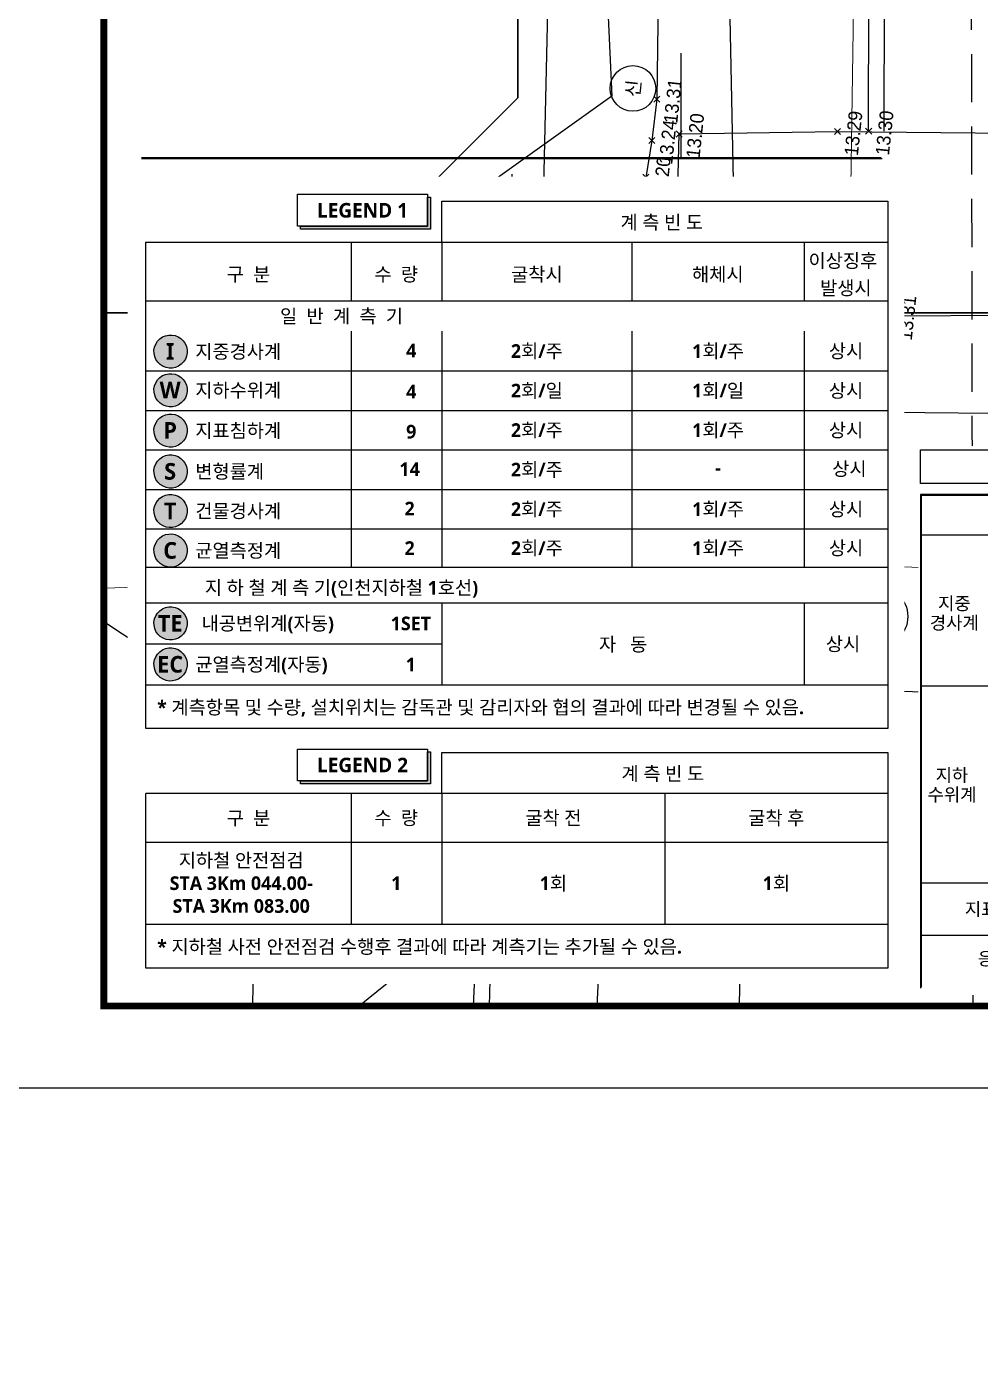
# Model space of a CAD drawing. Header units: millimetres. Extents: x 1073475 to 2890243, y -1340830 to -367733.
# Drawn here: x 2465231 to 2496583, y -465920 to -421924 of the extents above; entities that cross this region are included whole.
import ezdxf
from ezdxf.enums import TextEntityAlignment as Align
from ezdxf.xclip import XClip

# ---------------------------------------------------------------- set-up
doc = ezdxf.new("R2010")
doc.units = ezdxf.units.MM
doc.header["$LTSCALE"] = 50
doc.header["$XCLIPFRAME"] = 2
doc.header["$PDMODE"] = 3
doc.header["$PDSIZE"] = 100
doc.linetypes.add('HIDDEN', pattern=[9.524999999999999, 6.35, -3.175])
doc.linetypes.add('HIDDEN2', pattern=[4.762499999999999, 3.175, -1.5875])
for name, color, linetype in [('0-재료표-1', 3, 'Continuous'), ('1-우수관로', 140, '우수'), ('11', 11, 'Continuous'), ('C-BOX', 1, 'Continuous'), ('C-제원표T', 7, 'Continuous'), ('CIP', 1, 'Continuous'), ('TEX', 3, 'Continuous'), ('TEXT', 3, 'Continuous'), ('가로등', 1, 'Continuous'), ('건축', 233, 'HIDDEN'), ('계측기', 7, 'Continuous'), ('도로', 1, 'Continuous'), ('맨홀', 1, 'Continuous'), ('상수도맨홀', 1, 'Continuous'), ('신호등', 1, 'Continuous'), ('연속지적도', 32, 'Continuous'), ('제수변', 1, 'Continuous'), ('중앙선', 2, 'Continuous'), ('지하지장물_상수관로', 5, 'HIDDEN2'), ('지하지장물_열수송관로', 6, 'HIDDEN2'), ('지하지장물_전기관로', 1, 'HIDDEN2'), ('지하지장물_통신관로', 7, 'HIDDEN2'), ('측량점_높이', 8, 'Continuous'), ('측량점_심볼', 7, 'Continuous'), ('현황', 9, 'Continuous'), ('횡단보도', 40, 'Continuous')]:
    doc.layers.add(name, color=color, linetype=linetype)
doc.styles.add('LT', font='')
doc.styles.add('RXHG', font='arial.ttf')
doc.styles.get("Standard").update_dxf_attribs({"font": ''})
doc.styles.add('굴림체', font='')
doc.styles.add('맑은고딕', font='malgunbd.ttf')
doc.styles.get('LT').set_extended_font_data('GulimChe')
doc.styles.get('Standard').set_extended_font_data('Dotum')
doc.styles.get('굴림체').set_extended_font_data('Dotum')
doc.linetypes.add('KT_LINE', pattern='A,12.7,-5.08,["KT",Standard,S=2.54,R=0,X=-2.54,Y=-1.27],-6.35', length=24.13)
doc.linetypes.add('POWER_LINE', pattern='A,12.7,-5.08,["POWER",Standard,S=2.54,R=0,X=-2.54,Y=-1.27],-6.35', length=24.13)
doc.linetypes.add('WATER_LINE', pattern='A,12.7,-5.08,["WATER",Standard,S=2.54,R=0,X=-2.54,Y=-1.27],-6.35', length=24.13)
doc.linetypes.add('우수', pattern='A,0.5,-0.05,["우수",LT,S=0.1,R=0,X=0,Y=-0.05],-0.4', length=0.95)

# ---------------------------------------------------------------- blocks, each defined once
blk = doc.blocks.new('A$405090834614')
at = {"layer": '1-우수관로', "color": 251, "linetype": '우수', "lineweight": 0, "ltscale": 80}
for points in [[(185501.922150135, 13027.55633720756), (184883.7228007317, 22595.97612664104), (180273.2228007317, 88944.97612664104), (172057.2228007317, 168905.976126641), (121637.577662468, 164312.2568766773), (118262.4063310623, 188983.7345872819)], [(121637.577662468, 164312.2568766773), (127425.2228012085, 92668.97612652183), (132943.8228011131, 11829.37612661719)]]:
    blk.add_lwpolyline(points, dxfattribs=at)
at = {"layer": '가로등', "color": 251, "linetype": 'Continuous'}
for p, q in [((125446.3640916348, 178617.1825983389), (125446.3640916348, 179045.7673126245)), ((125017.8059487777, 178188.6244554818), (124589.2212344919, 178188.6244554818)), ((125874.9222344918, 178188.6244554818), (126303.5069487776, 178188.6244554818)), ((125446.3640916348, 177760.0663126245), (125446.3640916348, 177331.4815983389))]:
    blk.add_line(p, q, dxfattribs=at)
blk.add_ellipse((125446.3640916348, 178188.6244554818), major_axis=(303.036368947019, 303.0363689470188), ratio=0.9999999999998475, start_param=5.497787143782062, end_param=11.78097245096165, dxfattribs=at)
at = {"layer": '도로', "color": 251}
for p, q in [((123426.6228005886, 182615.0761266351), (123164.6228005886, 184782.5761266053)), ((123513.9228007793, 182018.5761266649), (123426.6228005886, 182615.0761266351)), ((123761.4228007793, 180956.6761265695), (123513.9228007793, 182018.5761266649)), ((124037.9228007793, 180098.3761266172), (123761.4228007793, 180956.6761265695)), ((124238.3228006363, 179477.1761265397), (124037.9228007793, 180098.3761266172)), ((124703.022800684, 178428.4761266112), (124238.3228006363, 179477.1761265397)), ((125628.8228006363, 176948.0761266351), (124703.022800684, 178428.4761266112)), ((126693.6228005886, 175814.5761266351), (125628.8228006363, 176948.0761266351)), ((127688.8228006363, 174773.6761265993), (126693.6228005886, 175814.5761266351)), ((128776.7228007317, 174102.7761265934), (127688.8228006363, 174773.6761265993)), ((129818.3228006363, 173431.9761266112), (128776.7228007317, 174102.7761265934)), ((130704.4228007793, 173015.6761265695), (129818.3228006363, 173431.9761266112)), ((131769.122800827, 172599.376126647), (130704.4228007793, 173015.6761265695)), ((132695.022800684, 172298.6761266291), (131769.122800827, 172599.376126647)), ((141351.7228007317, 172576.1761265993), (136236.4228005409, 172090.476126641)), ((133644.022800684, 172182.9761265516), (132695.022800684, 172298.6761266291)), ((134870.7228007317, 172113.5761266351), (133644.022800684, 172182.9761265516)), ((136236.4228005409, 172090.476126641), (134870.7228007317, 172113.5761266351))]:
    blk.add_line(p, q, dxfattribs=at)
at = {"layer": '맨홀', "color": 251}
for centre, radius in [((124963.1113736629, 185877.8846241534), 1035.714285714286), ((124963.1113736629, 185877.8846241534), 749.9999999999999), ((127419.9995934963, 177751.0463856161), 1035.714285714286), ((127419.9995934963, 177751.0463856161), 749.9999999999999), ((128479.82168293, 175761.7148225009), 1035.714285714286), ((128479.82168293, 175761.7148225009), 749.9999999999999)]:
    blk.add_circle(centre, radius, dxfattribs=at)
at = {"layer": '상수도맨홀', "color": 251}
for centre, radius in [((109295.4228007793, 173674.8761265576), 1035.714285714286), ((109295.4228007793, 173674.8761265576), 749.9999999999999), ((127546.522800684, 173007.3761265874), 1035.714285714286), ((127546.522800684, 173007.3761265874), 749.9999999999999), ((126169.022800684, 172218.1761265993), 1035.714285714286), ((126169.022800684, 172218.1761265993), 749.9999999999999), ((113939.522800684, 170947.8761266172), 1035.714285714286), ((113939.522800684, 170947.8761266172), 749.9999999999999), ((117409.522800684, 166860.3761265874), 1035.714285714286), ((117409.522800684, 166860.3761265874), 749.9999999999999), ((117917.122800827, 163736.5761266351), 1035.714285714286), ((117917.122800827, 163736.5761266351), 749.9999999999999), ((120081.1228005886, 163122.5761265755), 1035.714285714286), ((120081.1228005886, 163122.5761265755), 749.9999999999999)]:
    blk.add_circle(centre, radius, dxfattribs=at)
at = {"layer": '신호등', "color": 251}
for centre in [(123570.3218882084, 184412.6026108861), (136507.2860598564, 172911.7496729493)]:
    blk.add_circle(centre, 749.9999999999999, dxfattribs=at)
at = {"layer": '연속지적도', "color": 251}
for p, q in [((128018.3081533909, 182924.5492267609), (125569.2481648922, 206008.964327395)), ((125569.2481648922, 206008.964327395), (128018.3081533909, 182924.5492267609)), ((135798.618516922, 176644.4104031026), (128018.3081533909, 182924.5492267609)), ((128018.3081533909, 182924.5492267609), (131988.0753879547, 145494.0067768395)), ((131988.0753879547, 145494.0067768395), (128018.3081533909, 182924.5492267609)), ((128018.3081533909, 182924.5492267609), (135798.618516922, 176644.4104031026)), ((192588.4086084366, 182663.2981148958), (135798.618516922, 176644.4104031026)), ((135798.618516922, 176644.4104031026), (192588.4086084366, 182663.2981148958))]:
    blk.add_line(p, q, dxfattribs=at)
at = {"layer": '제수변', "color": 251}
for major_axis, ratio, start_param, end_param in [((366.1802974001909, 366.1802974001908), 0.999999999999901, 5.497787143782088, 11.78097245096167), ((-265.1650429449579, 265.165042944958), 0.9999999999999808, 3.926990816987251, 10.21017612416684)]:
    blk.add_ellipse((127075.942214489, 169852.328235507), major_axis=major_axis, ratio=ratio, start_param=start_param, end_param=end_param, dxfattribs=at)
at = {"layer": '중앙선', "color": 251}
for p, q in [((135924.8228006363, 165055.8761266172), (158397.2228007317, 167390.8761265874)), ((135977.6581878662, 164547.3802151382), (158451.2954194546, 166882.5087699592))]:
    blk.add_line(p, q, dxfattribs=at)
at = {"layer": '지하지장물_상수관로', "color": 251, "linetype": 'WATER_LINE', "ltscale": 3}
for points in [[(215785.3957481384, 180250.599514097), (195263.4059467316, 177193.060090512), (191821.8308281898, 180377.9969095886), (129648.6335864067, 175223.2067063749), (126749.6109085083, 172048.3184368312), (96359.30710458755, 170350.9702197015), (93160.08776807785, 172444.1209287345), (53007.68509531021, 169793.9683849514)], [(125973.5576691628, 172142.3943170011), (127656.3756632805, 154546.9478265941), (126904.537042141, 150874.7123033702), (134574.1623902321, 53206.46408209205), (135977.8817462921, 16885.17293772101)]]:
    blk.add_lwpolyline(points, dxfattribs=at)
at = {"layer": '지하지장물_열수송관로', "color": 251, "ltscale": 10}
blk.add_lwpolyline([(216211.5809412003, 191287.60509938), (197148.904460907, 188873.9516310096), (197300.7744174004, 186951.2834296823), (195346.0065488815, 186542.3646846414), (195304.076736927, 185410.8811545968), (191113.5135064125, 185213.7840924859), (191822.8228821754, 167672.6766919494), (46753.63686656952, 152053.5845031142)], dxfattribs=at)
at = {"layer": '지하지장물_전기관로', "color": 251, "linetype": 'POWER_LINE', "ltscale": 3}
for points in [[(128114.3637738228, 30390.44334718585), (124995.0176095963, 81247.48401090503), (120316.0003495216, 126000.1138224304), (117897.4424600601, 159426.3443422019), (117322.0554747581, 167477.4397581518), (116075.3830113411, 173707.4550374448), (115883.5880117416, 185784.0987192094), (118472.8274588585, 190768.1102733314)], [(117705.6454739571, 167477.4397581518), (112335.3695940971, 171886.373785466), (98621.98640203476, 185592.4058384597)], [(173382.622344017, 173767.5086781681), (152437.9111032486, 171677.1888707578), (116310.0187501907, 167096.9174650609), (102928.9994359016, 165907.0743126571), (93495.61766052246, 163728.2089616954), (64734.75311183929, 159343.3104457557)]]:
    blk.add_lwpolyline(points, dxfattribs=at)
at = {"layer": '지하지장물_통신관로', "color": 251, "linetype": 'KT_LINE', "ltscale": 3}
for points in [[(179973.1823773384, 22139.59968170524), (178340.0856146812, 57330.27270564437), (174617.1199398041, 92638.0939130485), (167708.7826523781, 153755.6071767509), (166513.9027757645, 164056.8890403211), (162818.6005105972, 177078.0624932945), (146292.2416501045, 175121.4431476295), (136183.1166949272, 173575.4432967603), (130489.6268076897, 179990.1205779016), (129557.9636392593, 186301.3352288902)], [(133284.6128773689, 176575.8557122648), (83111.8942399025, 173595.5539022386), (82168.29385232925, 171745.3782040775), (83433.86240673065, 140813.0675108135), (89416.54980516434, 133223.7267381847), (94186.57863712311, 130394.0624888837), (100201.4353628159, 81314.6055855453), (103897.7845439911, 49012.28859886527), (108848.617228508, 25516.90023967624)]]:
    blk.add_lwpolyline(points, dxfattribs=at)
at = {"layer": '측량점_심볼', "color": 251}
for p in [(123164.6228005886, 184782.5761266053), (121465.9228007793, 183761.8761266172), (123426.6228005886, 182615.0761266351), (109260.522800684, 182535.4761265814), (123513.9228007793, 182018.5761266649), (123761.4228007793, 180956.6761265695), (124037.9228007793, 180098.3761266172), (121933.9228005409, 179604.8761266172), (123467.8228008747, 179682.776126653), (124238.3228006363, 179477.1761265397), (124703.022800684, 178428.4761266112), (125628.8228006363, 176948.0761266351), (124009.4228007793, 176084.8761265874), (126693.6228005886, 175814.5761266351), (110158.4228005409, 174745.276126653), (127688.8228006363, 174773.6761265993), (128776.7228007317, 174102.7761265934), (109295.4228007793, 173674.8761265576), (129818.3228006363, 173431.9761266112), (127546.522800684, 173007.3761265874), (130704.4228007793, 173015.6761265695), (131769.122800827, 172599.376126647), (126169.022800684, 172218.1761265993), (132695.022800684, 172298.6761266291), (133644.022800684, 172182.9761265516), (134870.7228007317, 172113.5761266351), (136236.4228005409, 172090.476126641), (129201.122800827, 171248.776126653), (131947.4228007793, 171551.476126641), (135178.4228007793, 171238.6761265695), (113939.522800684, 170947.8761266172), (132008.022800684, 170986.376126647), (117409.522800684, 166860.3761265874), (135805.7228007317, 166071.4761265516), (135924.8228006363, 165055.8761266172), (117917.122800827, 163736.5761266351), (129951.8228006363, 163669.8761265576), (120081.1228005886, 163122.5761265755)]:
    blk.add_point(p, dxfattribs=at)
at = {"layer": '횡단보도', "color": 251}
for p, q in [((121465.9228007793, 183761.8761266172), (109260.522800684, 182535.4761265814)), ((121933.9228005409, 179604.8761266172), (121465.9228007793, 183761.8761266172)), ((109260.522800684, 182535.4761265814), (93739.92280077934, 181158.376126647)), ((123467.8228008747, 179682.776126653), (121933.9228005409, 179604.8761266172)), ((124009.4228007793, 176084.8761265874), (123467.8228008747, 179682.776126653)), ((110158.4228005409, 174745.276126653), (124009.4228007793, 176084.8761265874)), ((95049.03504109383, 173550.8848435581), (110158.4228005409, 174745.276126653)), ((129201.122800827, 171248.776126653), (131947.4228007793, 171551.476126641)), ((129951.8228006363, 163669.8761265576), (129201.122800827, 171248.776126653)), ((131947.4228007793, 171551.476126641), (132008.022800684, 170986.376126647)), ((132008.022800684, 170986.376126647), (135178.4228007793, 171238.6761265695)), ((135178.4228007793, 171238.6761265695), (135805.7228007317, 166071.4761265516)), ((135805.7228007317, 166071.4761265516), (136502.4228007793, 158882.8761265576)), ((130754.022800684, 156448.3761265874), (129951.8228006363, 163669.8761265576))]:
    blk.add_line(p, q, dxfattribs=at)
at = {"layer": '1-우수관로', "color": 251, "linetype": '우수', "lineweight": 0, "ltscale": 5, "style": '굴림체'}
blk.add_text('D700', height=450, rotation=275.5674994193791, dxfattribs=at).set_placement((120949.5717782974, 170863.5301329792), align=Align.RIGHT)
at = {"layer": '상수도맨홀', "color": 251, "style": '굴림체'}
for s, p in [('M', (124963.1113736629, 185877.8846241534)), ('신', (123570.3218882084, 184412.6026108861)), ('M', (127419.9995934963, 177751.0463856161)), ('M', (128479.82168293, 175761.7148225009)), ('상', (109295.4228007793, 173674.8761265576)), ('상', (127546.522800684, 173007.3761265874)), ('신', (136507.2860598564, 172911.7496729493)), ('상', (126169.022800684, 172218.1761265993)), ('상', (113939.522800684, 170947.8761266172)), ('J', (127075.942214489, 169852.328235507)), ('상', (117409.522800684, 166860.3761265874)), ('상', (117917.122800827, 163736.5761266351)), ('상', (120081.1228005886, 163122.5761265755))]:
    blk.add_text(s, height=450, dxfattribs=at).set_placement(p, align=Align.MIDDLE)
at = {"layer": '측량점_높이', "color": 251, "style": '굴림체'}
for s, p in [('13.34', (123164.6228005886, 184482.5761265755)), ('13.32', (121465.9228007793, 183461.8761265874)), ('13.57', (109260.522800684, 182235.4761265218)), ('13.32', (123426.6228005886, 182315.0761266053)), ('13.31', (123513.9228007793, 181718.5761266053)), ('13.37', (123761.4228007793, 180656.6761265099)), ('13.42', (124037.9228007793, 179798.3761265576)), ('13.32', (121933.9228005409, 179304.8761265874)), ('13.29', (123467.8228008747, 179382.7761265934)), ('13.41', (124238.3228006363, 179177.1761265099)), ('13.39', (124703.022800684, 178128.4761265814)), ('13.36', (125628.8228006363, 176648.0761265755)), ('13.31', (124009.4228007793, 175784.8761265576)), ('13.26', (126693.6228005886, 175514.5761265755)), ('13.52', (110158.4228005409, 174445.2761265934)), ('13.25', (127688.8228006363, 174473.6761265695)), ('13.28', (128776.7228007317, 173802.7761265337)), ('13.54', (109295.4228007793, 173374.8761265278)), ('13.41', (129818.3228006363, 173131.9761265814)), ('13.28', (127546.522800684, 172707.3761265278)), ('13.43', (130704.4228007793, 172715.6761265397)), ('13.36', (131769.122800827, 172299.3761266172)), ('13.28', (126169.022800684, 171918.1761265397)), ('13.23', (132695.022800684, 171998.6761265695)), ('13.20', (133644.022800684, 171882.976126492)), ('13.24', (134870.7228007317, 171813.5761265755)), ('13.31', (136236.4228005409, 171790.4761265814)), ('13.21', (131947.4228007793, 171251.4761266112)), ('13.24', (129201.122800827, 170948.7761265934)), ('13.20', (135178.4228007793, 170938.6761265397)), ('13.48', (113939.522800684, 170647.8761265576)), ('13.19', (132008.022800684, 170686.3761265874)), ('13.42', (117409.522800684, 166560.3761265576)), ('13.29', (135805.7228007317, 165771.476126492)), ('13.30', (135924.8228006363, 164755.8761265874)), ('13.43', (117917.122800827, 163436.5761266053)), ('13.31', (129951.8228006363, 163369.8761265278)), ('13.41', (120081.1228005886, 162822.5761265457))]:
    blk.add_text(s, height=450, dxfattribs=at).set_placement(p, align=Align.TOP_CENTER)
blk = doc.blocks.new('dbox')
at = {"layer": '11'}
for p, q in [((4288.467606187603, 1800.000004245201), (4288.467606187603, 57599.9999522774)), ((81088.4673200853, 1800.000004245201), (4288.467606187603, 1800.000004245201))]:
    blk.add_line(p, q, dxfattribs=at)
at = {"layer": '11', "const_width": 150}
blk.add_lwpolyline([(81088.4673200853, 1800.000004245201), (4288.467606187603, 1800.000004245201), (4288.467606187603, 57599.9999522774), (81088.4673200853, 57599.9999522774)], close=True, dxfattribs=at)
at = {"layer": 'TEXT', "color": 7}
blk.add_line((84099.99968670309, 0), (-4.547473508864641e-12, 0), dxfattribs=at)
at = {"layer": 'TEX', "color": 6, "linetype": 'Continuous', "style": 'RXHG', "width": 0.9999999972060323}
for tag, p in [('일자', (76628.2912276935, 15972.42345706216)), ('축척', (76628.2912276935, 13925.12765882432)), ('설계번호', (76684.25094417948, 12170.08725635469))]:
    blk.add_attdef(tag, p, '', height=299.9999997206032, dxfattribs=at)
at = {"layer": 'TEX', "color": 7, "linetype": 'Continuous', "style": 'RXHG', "width": 1.000000002793968}
blk.add_attdef('파일명', (81840.45851085038, 4452.609815902193), '', height=299.9999988824129, rotation=90, dxfattribs=at)
at = {"layer": 'TEX', "linetype": 'Continuous', "style": 'RXHG', "width": 0.9999999972060323}
for tag, p in [('도면명-1', (77798.58959261666, 3389.369734464097)), ('도면명-2', (77798.58959261666, 2661.908596204885))]:
    blk.add_attdef(tag, text='', height=399.999999627471, dxfattribs=at).set_placement(p, align=Align.CENTER)

msp = doc.modelspace()

# ---------------------------------------------------------------- linework, layer by layer
at = {"color": 3, "linetype": 'ByBlock', "ltscale": 5}
for p, q in [((2486740.292438406, -422797.288693445), (2486740.292438406, -426229.400764943)), ((2469001.029342108, -426229.400764943), (2493327.577846555, -426229.400764943)), ((2469001.029342108, -426256.1864792304), (2493354.36356084, -426256.1864792304))]:
    msp.add_line(p, q, dxfattribs=at)
at = {"layer": 'C-BOX', "color": 3}
msp.add_line((2469145.870702393, -431942.2064639798), (2493543.968124952, -431942.2066918071), dxfattribs=at)

# ---------------------------------------------------------------- block references
at = {"xscale": 1.5, "yscale": 1.5, "zscale": 1.5}
msp.add_blockref('dbox', (2461332.730661248, -456833.0525982904), dxfattribs=at)
ref = msp.add_blockref('A$405090834614', (2642714.316452315, -577934.2776094573), dxfattribs=dict(rotation=83.9464212542183))
XClip(ref).set_block_clipping_path([(104661.04092568642, 187029.20086078905), (115795.371209384, 82037.65972893196), (199028.63593624806, 90864.52949452051), (187894.30565255048, 195856.0706263776)])

# ---------------------------------------------------------------- next in the draw order: wipeouts: each hides what was drawn before it
at = {"color": 255}
msp.add_wipeout([(2494548.763868639, -435714.1771636691), (2519102.098087371, -435714.1771636691), (2519102.098087371, -453422.67357060534), (2494548.763868639, -453422.67357060534)], dxfattribs=at).dxf.layer = '0-재료표-1'
msp.add_wipeout([(2468544.382981013, -426853.0451722806), (2494088.417898752, -426853.0451722806), (2494088.417873346, -453409.4114470234), (2468544.382955607, -453409.4114470234)]).dxf.layer = '현황'

# ---------------------------------------------------------------- next in the draw order: hatches: boundary and pattern name
at = {"layer": 'C-BOX'}
for points in [[(2474232.017750248, -428486.8688214613), (2478405.72368774, -428486.8688478196), (2478405.723693769, -427532.1098983419), (2478501.723693769, -427532.1098989486), (2478501.723687131, -428582.8688484256), (2474232.01774964, -428582.8688214613)], [(2474232.0178231, -446733.7397165335), (2478405.723760591, -446733.7397428909), (2478405.723766621, -445778.980793414), (2478501.723766621, -445778.9807940199), (2478501.723759986, -446829.7397434976), (2474232.017822493, -446829.7397165335)]]:
    msp.add_hatch(color=3, dxfattribs=at).paths.add_polyline_path(points)
at = {"layer": '계측기'}
h = msp.add_hatch(color=254, dxfattribs=at)
edge = h.paths.add_edge_path()
edge.add_ellipse((2469959.284058415, -432608.5767923747), major_axis=(-544.9647365760679, 45.53826833715051), ratio=0.999999999987934, start_angle=0, end_angle=360)
h = msp.add_hatch(color=254, dxfattribs=at)
edge = h.paths.add_edge_path()
edge.add_ellipse((2469959.28408141, -433880.6630269618), major_axis=(-544.9647365760679, 45.53826833715051), ratio=0.999999999987934, start_angle=0, end_angle=360)
h = msp.add_hatch(color=254, dxfattribs=at)
edge = h.paths.add_edge_path()
edge.add_ellipse((2469959.284085718, -435208.3006481905), major_axis=(-544.9647365760679, 45.53826833715051), ratio=0.999999999987934, start_angle=0, end_angle=360)
h = msp.add_hatch(color=254, dxfattribs=at)
edge = h.paths.add_edge_path()
edge.add_ellipse((2469959.284077195, -436553.5921544582), major_axis=(-544.9647365760679, 45.53826833715051), ratio=0.999999999987934, start_angle=0, end_angle=360)
h = msp.add_hatch(color=254, dxfattribs=at)
edge = h.paths.add_edge_path()
edge.add_ellipse((2469959.28408262, -437853.5921544582), major_axis=(-544.9647365760679, 45.53826833715051), ratio=0.999999999987934, start_angle=0, end_angle=360)
h = msp.add_hatch(color=254, dxfattribs=at)
edge = h.paths.add_edge_path()
edge.add_ellipse((2469959.284088045, -439153.5921544582), major_axis=(-544.9647365760679, 45.53826833715051), ratio=0.999999999987934, start_angle=0, end_angle=360)
h = msp.add_hatch(color=254, dxfattribs=at)
edge = h.paths.add_edge_path()
edge.add_ellipse((2469959.28410145, -441550.5605619977), major_axis=(-544.9647365760685, 45.53826833715052), ratio=0.999999999987934, start_angle=0, end_angle=360)
h = msp.add_hatch(color=254, dxfattribs=at)
edge = h.paths.add_edge_path()
edge.add_ellipse((2469959.284080973, -442900.5606866807), major_axis=(-544.9647365760679, 45.53826833715051), ratio=0.999999999987934, start_angle=0, end_angle=360)

# ---------------------------------------------------------------- next in the draw order: linework, layer by layer
at = {"color": 3, "linetype": 'ByBlock', "ltscale": 5}
for p, q in [((2494613.22516365, -435839.6492057347), (2518928.429468468, -435839.6492057347)), ((2494613.22516365, -436949.5861860642), (2494613.22516365, -435839.6492057347)), ((2518928.429468468, -436949.5861860642), (2494613.22516365, -436949.5861860642)), ((2518966.559382383, -437312.8472595352), (2494613.22516365, -437312.8472595352)), ((2494613.22516365, -437312.8472595352), (2494613.22516365, -453548.145612671)), ((2518939.773668097, -437339.6329738211), (2494640.010877935, -437339.6329738211)), ((2494640.010877935, -437339.6329738211), (2494640.010877937, -453521.3598983837)), ((2494640.010877935, -438639.7056028945), (2518939.773668097, -438639.7056028945)), ((2494640.010877935, -443607.996275333), (2518939.773668097, -443607.996275333)), ((2494613.22516365, -450089.2478268856), (2518939.773668097, -450089.2478268856)), ((2494613.22516365, -451805.3038626346), (2518939.773668096, -451805.3038626346))]:
    msp.add_line(p, q, dxfattribs=at)
at = {"layer": 'C-BOX', "color": 3}
for p, q in [((2475895.870715655, -429015.2217776356), (2475895.870704808, -430942.2065109429)), ((2478880.102592323, -429015.2218459249), (2478880.102581476, -430942.2065911745)), ((2485126.561010877, -429015.2218732148), (2485126.560999799, -430942.2066346342)), ((2490798.792887544, -429015.2218459249), (2490798.792876698, -430942.2066740986)), ((2469145.870702393, -430942.2064639795), (2493543.968124952, -430942.2066918068)), ((2475895.870699642, -431942.2065109432), (2475895.87073988, -439702.5453354646)), ((2478880.102576311, -431942.2065911747), (2478880.102616549, -439702.5454156962)), ((2485126.560994524, -431942.2066346345), (2485126.56097764, -439702.5454591563)), ((2490798.792871532, -431942.2066740989), (2490798.792907891, -439702.5454986211)), ((2469145.870725191, -439702.5452885012), (2493543.96814775, -439702.5455163293)), ((2469145.870725191, -440875.5605568617), (2493543.96814775, -440875.5607846898)), ((2478880.102611626, -440875.5606840567), (2478880.102633102, -443575.5606721145)), ((2490798.792906849, -440875.5607669817), (2490798.792928325, -443575.5606721145)), ((2469145.87075358, -443575.5605585285), (2493543.968176139, -443575.5607863566)), ((2493543.968167122, -445799.1894709777), (2493543.96814219, -452886.4846099663)), ((2469145.870763579, -452886.484378297), (2469145.87078376, -447149.1893100357)), ((2493543.968131219, -447149.1893361802), (2469145.87077213, -447149.1893100365)), ((2475895.870747484, -447149.1893100365), (2475895.870725275, -451449.189287743)), ((2478880.102705474, -447149.1893766581), (2478880.102699712, -451449.1893766576)), ((2469145.870764952, -448749.1892437263), (2493543.968137183, -448749.1894309698)), ((2469145.870772451, -451449.1892437255), (2493543.968147246, -451449.1894309695)), ((2493543.968141973, -452886.4846099663), (2469145.870763361, -452886.484378297))]:
    msp.add_line(p, q, dxfattribs=at)
at = {"layer": 'C-BOX'}
for p, q in [((2469145.870689586, -433242.2064639798), (2493543.968112145, -433242.2066918071)), ((2469145.870689586, -434542.2064639798), (2493543.968112145, -434542.2066918071)), ((2469145.870689586, -435842.2064639798), (2493543.968112145, -435842.2066918071)), ((2469145.870689586, -437142.2064639798), (2493543.968112145, -437142.2066918071)), ((2469145.870689586, -438442.2064639798), (2493543.968112145, -438442.2066918071)), ((2469145.870725398, -442225.5606815437), (2478880.102605637, -442225.5606621975))]:
    msp.add_line(p, q, dxfattribs=at)
at = {"layer": 'C-BOX', "color": 3}
for points in [[(2474136.017756882, -427436.1098713777), (2478405.723694373, -427436.1098983419), (2478405.72368774, -428486.8688478196), (2474136.017750248, -428486.8688208555)], [(2474232.017750248, -428486.8688214613), (2478405.72368774, -428486.8688478196), (2478405.723693769, -427532.1098983419), (2478501.723693769, -427532.1098989486), (2478501.723687131, -428582.8688484256), (2474232.01774964, -428582.8688214613)], [(2493543.968138214, -429015.2219601679), (2493543.968209507, -445012.8559170869), (2469145.87078695, -445012.8556892588), (2469145.870715656, -429015.2217323398)], [(2474136.017829736, -445682.9807664498), (2478405.723767228, -445682.980793414), (2478405.723760591, -446733.7397428909), (2474136.0178231, -446733.7397159268)], [(2474232.0178231, -446733.7397165335), (2478405.723760591, -446733.7397428909), (2478405.723766621, -445778.980793414), (2478501.723766621, -445778.9807940199), (2478501.723759986, -446829.7397434976), (2474232.017822493, -446829.7397165335)]]:
    msp.add_lwpolyline(points, close=True, dxfattribs=at)
for points in [[(2478880.102592323, -429015.2218459249), (2478880.102600849, -427665.2218459249), (2493543.96814674, -427665.2219601679), (2493543.968138214, -429015.2219601679)], [(2478880.102624153, -447149.1893766581), (2478880.102632678, -445799.1893766581), (2493543.968165349, -445799.1894753946), (2493543.968156825, -447149.1894753946)], [(2486212.035407451, -447149.1892870244), (2486212.035423479, -451449.189405223)], [(2493543.968131219, -447149.1893361802), (2493543.968147246, -451449.1894543788)]]:
    msp.add_lwpolyline(points, dxfattribs=at)
at = {"layer": 'CIP', "ltscale": 0.2}
msp.add_lwpolyline([(2467765.432070529, -370433.0526698743), (2573345.719151542, -370433.0526698743), (2573345.719151542, -454133.0525919227), (2467765.432070529, -454133.0525919227)], close=True, dxfattribs=at)
at = {"layer": '건축', "ltscale": 0.2}
msp.add_lwpolyline([(2467765.432070529, -370433.0526698743), (2573345.719151542, -370433.0526698743), (2573345.719151542, -454133.0525919226), (2467765.432070529, -454133.0525919226)], close=True, dxfattribs=at)
at = {"layer": '계측기', "color": 1}
for centre in [(2469959.284058415, -432608.5767923747), (2469959.28408141, -433880.6630269618), (2469959.284085718, -435208.3006481905), (2469959.284077195, -436553.5921544582), (2469959.28408262, -437853.5921544582), (2469959.284088045, -439153.5921544582), (2469959.284058323, -441550.5605619978), (2469959.284080973, -442900.5606866807)]:
    msp.add_ellipse(centre, major_axis=(-544.9647365760679, 45.53826833715051), ratio=0.999999999987934, start_param=-0.7853969867562824, end_param=5.497788320423301, dxfattribs=at)

# ---------------------------------------------------------------- next in the draw order: texts
at = {"style": '맑은고딕'}
for s, p in [('I', (2469945.571154628, -432877.1981702659)), ('W', (2469945.571177623, -434149.284404853)), ('P', (2469945.571181931, -435476.9220260818)), ('S', (2469945.571173408, -436822.2135323494)), ('T', (2469945.571178833, -438122.2135323494)), ('C', (2469945.571184258, -439422.2135323494)), ('TE', (2469945.571154535, -441819.181939889)), ('EC', (2469945.571177186, -443169.1820645718))]:
    msp.add_text(s, height=546.8613237486697, rotation=359.9999996381467, dxfattribs=at).set_placement(p, align=Align.CENTER)
at = {"layer": 'C-BOX', "color": 3, "style": '맑은고딕'}
for s, p in [('LEGEND 1', (2476270.870722312, -427961.4893595987)), ('LEGEND 2', (2476270.870795166, -446208.3602546708))]:
    msp.add_text(s, height=480, rotation=359.9999996381467, dxfattribs=at).set_placement(p, align=Align.MIDDLE)
at = {"layer": 'C-제원표T', "style": '맑은고딕'}
for s, p in [('계 측 빈 도', (2486112.035369416, -428358.5642687466)), ('구  분', (2472520.870709576, -430065.2217584761)), ('일  반  계  측  기', (2475580.919413673, -431442.2065682206)), ('2회/주', (2482003.33178381, -432592.2065840416)), ('1회/주', (2487962.676936073, -432592.2066504037)), ('상시', (2492171.380491839, -432592.20667899)), ('2회/일', (2482003.331785182, -433892.2065840416)), ('1회/일', (2487962.676937704, -433892.2066396895)), ('상시', (2492171.380520234, -433892.20667899)), ('2회/주', (2482003.331786553, -435192.2065840416)), ('1회/주', (2487962.676939336, -435192.2066396895)), ('상시', (2492171.380526176, -435192.20667899)), ('14', (2477820.123057684, -436473.5412457304)), ('2회/주', (2482003.331787925, -436492.2065840416)), ('상시', (2492281.04639951, -436463.5712370793)), ('-', (2487962.676964493, -436432.2149758739)), ('2', (2477820.123045545, -437773.5412457305)), ('2회/주', (2482003.331789297, -437792.2065840416)), ('1회/주', (2487962.676942598, -437792.2066396895)), ('상시', (2492171.38053806, -437792.20667899)), ('2', (2477820.1230696, -439073.5412457304)), ('2회/주', (2482003.331793827, -439072.3759963026)), ('1회/주', (2487962.676944137, -439072.3760519505)), ('상시', (2492171.380524868, -439072.3760912511)), ('지 하 철 계 측 기(인천지하철 1호선)', (2475580.919451305, -440375.5606611017)), ('내공변위계(자동)', (2473155.985473695, -441550.5607427899)), ('1SET', (2477860.08147041, -441550.5607234436)), ('자   동', (2484839.447769882, -442240.3874717564)), ('상시', (2492071.380541493, -442225.5607766687)), ('1', (2477860.081461018, -442900.5607362464)), ('계 측 빈 도', (2486145.547898598, -446492.5317840198)), ('구  분', (2472520.87076276, -447956.8319399248)), ('수  량', (2477380.102668024, -447949.1893455553)), ('굴착 전', (2482546.069059445, -447949.1893756795)), ('굴착 후', (2489878.001772317, -447949.189358997)), ('1', (2477380.102669979, -450099.1893473224)), ('1회', (2482546.069063405, -450099.189346566)), ('1회', (2489878.001795723, -450099.1894028352))]:
    msp.add_text(s, height=449.9999999975444, rotation=359.9999996381467, dxfattribs=at).set_placement(p, align=Align.MIDDLE_CENTER)
for s, p in [('이상징후', (2492066.327333396, -429615.2218591404)), ('수  량', (2477380.102585693, -430065.2218364525)), ('굴착시', (2482003.331796177, -430065.2218524019)), ('해체시', (2487951.335900222, -430065.2219079439)), ('발생시', (2492162.32732771, -430515.2218591404))]:
    msp.add_text(s, height=449.9999999975444, rotation=359.9999996381467, dxfattribs=at).set_placement(p, align=Align.MIDDLE)
for s, p in [('지중경사계', (2470772.697430321, -432608.5767975117)), ('지하수위계', (2470772.697453316, -433880.6630320995)), ('지표침하계', (2470772.697457623, -435208.3006533275)), ('변형률계', (2470772.697449101, -436553.5921595952)), ('건물경사계', (2470772.697454526, -437853.5921595952)), ('균열측정계', (2470772.697459951, -439153.5921595952)), ('균열측정계(자동)', (2470772.697452879, -442900.5606918175)), ('* 계측항목 및 수량, 설치위치는 감독관 및 감리자와 협의 결과에 따라 변경될 수 있음.', (2469517.507846477, -444311.9391543189)), ('* 지하철 사전 안전점검 수행후 결과에 따라 계측기는 추가될 수 있음.', (2469517.507772371, -452185.5678433571))]:
    msp.add_text(s, height=449.9999999975444, rotation=359.9999996381467, dxfattribs=at).set_placement(p, align=Align.MIDDLE_LEFT)
for s, p in [('4', (2478041.518256597, -432574.3392867733)), ('4', (2478041.518272716, -433922.6125390557)), ('9', (2478041.518277023, -435242.7001293428))]:
    msp.add_text(s, height=449.9999999975444, rotation=359.9999996381467, dxfattribs=at).set_placement(p, align=Align.MIDDLE_RIGHT)
at = {"layer": 'C-제원표T', "ltscale": 0.2, "insert": (2472282.320677159, -450099.189264179), "char_height": 449.9999999975444, "width": 5904.721470266011, "attachment_point": 5, "rotation": 359.9999996420376, "style": '맑은고딕'}
msp.add_mtext('지하철 안전점검\\PSTA 3Km 044.00- STA 3Km 083.00', dxfattribs=at)
at = {"layer": 'TEX', "color": 0, "style": '맑은고딕'}
for s, p in [('지중', (2495730.437963077, -440893.4663693248)), ('경사계', (2495730.437963077, -441533.6704000498)), ('지하', (2495652.805298589, -446542.6407655605)), ('수위계', (2495652.805298589, -447182.8447962856)), ('지표침하계', (2497419.870478749, -450947.2758447601)), ('응력계', (2497305.682921753, -452578.5949268756))]:
    msp.add_text(s, height=428.5714285714286, dxfattribs=at).set_placement(p, align=Align.MIDDLE_CENTER)

doc.saveas('drawing.dxf')
